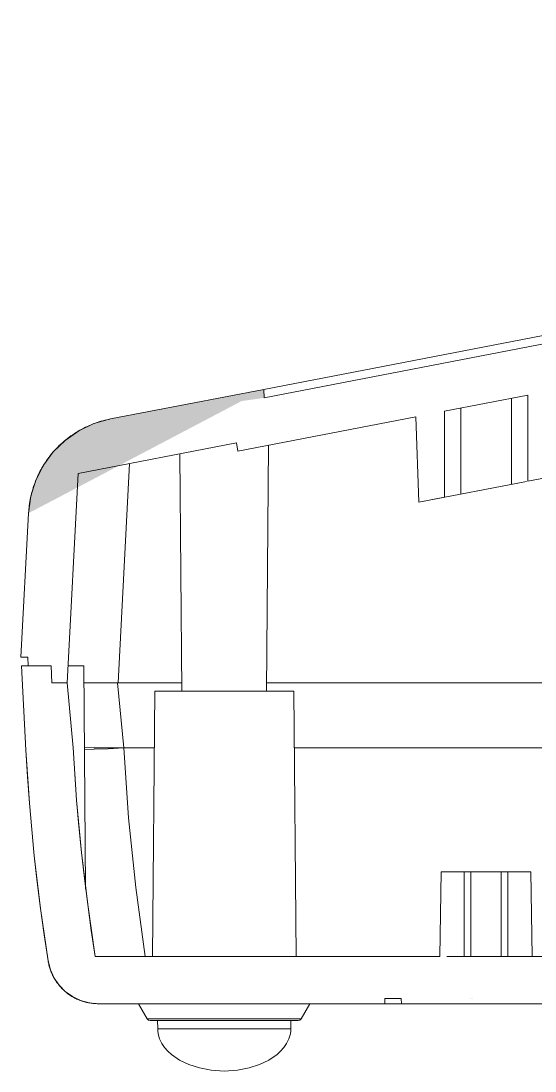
# Model space of a CAD drawing. Header units: millimetres. Extents: x 0 to 260, y 22 to 203.
# Drawn here: x 187.81 to 198.88, y 81.19 to 103.79 of the extents above; entities that cross this region are included whole.
import ezdxf

# ---------------------------------------------------------------- set-up
doc = ezdxf.new("R2010")
doc.units = ezdxf.units.MM

msp = doc.modelspace()

# ---------------------------------------------------------------- hatches: boundary and pattern name
h = msp.add_hatch(color=7)
h.dxf.hatch_style = 2
h.paths.add_polyline_path([(189.738282, 95.225552), (189.370437, 95.124241), (189.037798, 94.971608), (188.743788, 94.771565), (188.49183, 94.528023), (188.285348, 94.244892), (188.127763, 93.926085), (188.022501, 93.57551), (187.972982, 93.19708), (193.038166, 95.862669), (189.738282, 95.225552), (193.044868, 95.678519), (193.038166, 95.862669)])
h = msp.add_hatch(color=7)
h.dxf.hatch_style = 2
h.paths.add_polyline_path([(238.906015, 82.63957), (239.11017, 82.656344), (239.29929, 82.705297), (239.470972, 82.78438), (239.622815, 82.891542), (239.752416, 83.024732), (239.857374, 83.1819), (239.935286, 83.360995), (239.983751, 83.559967), (232.736284, 82.63957), (238.906015, 82.63957), (232.730287, 82.748931), (232.736284, 82.63957), (232.730287, 82.748931), (232.378215, 82.748931), (232.372217, 82.63957), (232.378215, 82.748931), (196.005062, 82.63957), (232.372217, 82.63957), (195.999417, 82.748931), (196.005062, 82.63957), (195.999417, 82.748931), (195.646992, 82.748931), (195.641348, 82.63957), (195.646992, 82.748931)])

# ---------------------------------------------------------------- linework, layer by layer
at = {"color": 7, "lineweight": 0}
for points in [[(234.099065, 103.791773), (193.041376, 95.863092)], [(234.095607, 103.605718), (193.044974, 95.678449)], [(234.095607, 103.605718), (193.044974, 95.678449)], [(193.038342, 95.862528), (189.738459, 95.225411)], [(193.038342, 95.862528), (189.738459, 95.225411)], [(193.044904, 95.678554), (193.038201, 95.862352)], [(193.044904, 95.678554), (193.038201, 95.862352)], [(196.926835, 95.391252), (198.720004, 95.737327)], [(196.926835, 95.391252), (198.720004, 95.737327)], [(198.368955, 95.669629), (198.368955, 93.817899)], [(198.720004, 95.737468), (198.720004, 93.885385)], [(198.720004, 95.737468), (198.720004, 93.885385)], [(196.926835, 95.391252), (196.926835, 93.539169)], [(196.926835, 95.391252), (196.926835, 93.539169)], [(197.277884, 93.607043), (197.277884, 95.459127)], [(189.738282, 95.225552), (189.697007, 95.217086), (189.655732, 95.207561), (189.614104, 95.197683), (189.572477, 95.186747), (189.531202, 95.174752), (189.489574, 95.162052), (189.448299, 95.148294), (189.406671, 95.133477), (189.365043, 95.117955), (189.324121, 95.101727), (189.282846, 95.084441), (189.241924, 95.066097), (189.201354, 95.047047), (189.160785, 95.026939), (189.120568, 95.005772), (189.080704, 94.983547), (189.040841, 94.960969), (189.001682, 94.937333), (188.962877, 94.912286), (188.924424, 94.886886), (188.886677, 94.860427), (188.848929, 94.833264), (188.811888, 94.805041), (188.775552, 94.776114), (188.739568, 94.746127), (188.704291, 94.715436), (188.669718, 94.684039), (188.635499, 94.651936), (188.601985, 94.618775), (188.569529, 94.585261), (188.537427, 94.550689), (188.506382, 94.515411), (188.475691, 94.47978), (188.446057, 94.443091), (188.417129, 94.406402), (188.38926, 94.368655), (188.362096, 94.330555), (188.335285, 94.292102), (188.309885, 94.252591), (188.285543, 94.21308), (188.261554, 94.172864), (188.238977, 94.131941), (188.217104, 94.091372), (188.195938, 94.050097), (188.175829, 94.008469), (188.157132, 93.966489), (188.138788, 93.924508), (188.121502, 93.881822), (188.105274, 93.839136), (188.090104, 93.79645), (188.075641, 93.753764), (188.062235, 93.710725), (188.049888, 93.667686), (188.038599, 93.624647), (188.027663, 93.581608), (188.018138, 93.538569), (188.009671, 93.49553), (188.001557, 93.452491), (187.994854, 93.409452), (187.988504, 93.366414), (187.983213, 93.323727), (187.979332, 93.281394), (187.975804, 93.239061), (187.972982, 93.19708)], [(189.738282, 95.225552), (189.381897, 95.124877), (189.054467, 94.969226), (188.760903, 94.764247), (188.506118, 94.515587), (188.295021, 94.228893), (188.132526, 93.909813), (188.023542, 93.563993), (187.972982, 93.19708)], [(192.481976, 94.533085), (196.309262, 95.272154)], [(192.481976, 94.533085), (196.309262, 95.272154)], [(196.309121, 95.272049), (196.374032, 93.432312)], [(196.309121, 95.272049), (196.374032, 93.432312)], [(192.44751, 94.71152), (189.038971, 94.053237)], [(192.44751, 94.71152), (189.038971, 94.053237)], [(192.44751, 94.71152), (192.482082, 94.533014)], [(192.44751, 94.71152), (192.482082, 94.533014)], [(191.276182, 89.367501), (191.231379, 94.476429)], [(193.096903, 89.367501), (193.143117, 94.660579)], [(190.147222, 94.267126), (189.899925, 89.549429)], [(189.038936, 94.053166), (188.802927, 89.549252)], [(189.038936, 94.053166), (188.802927, 89.549252)], [(196.373891, 93.432383), (198.694463, 93.880764)], [(199.292916, 93.996334), (198.720004, 93.885561)], [(199.292916, 93.996334), (198.720004, 93.885561)], [(196.926835, 93.539169), (196.374032, 93.432277)], [(187.973018, 93.19708), (187.810387, 90.095105)], [(187.973018, 93.19708), (187.810387, 90.095105)], [(187.810422, 90.095105), (187.957883, 90.095105)], [(187.810422, 90.095105), (187.957883, 90.095105)], [(187.957848, 90.095105), (187.964551, 89.908839)], [(187.957848, 90.095105), (187.964551, 89.908839)], [(187.917914, 88.094891), (187.822311, 89.913107)], [(187.917914, 88.094891), (187.822311, 89.913107)], [(187.822487, 89.913213), (188.458898, 89.913213)], [(187.822487, 89.913213), (188.458898, 89.913213)], [(187.96441, 89.908733), (188.459004, 89.908733)], [(187.96441, 89.908733), (188.459004, 89.908733)], [(188.458792, 89.913213), (188.471492, 89.549499)], [(188.458792, 89.913213), (188.471492, 89.549499)], [(188.45911, 89.908733), (188.471457, 89.549252)], [(189.160891, 89.913213), (188.821871, 89.913213)], [(189.202907, 85.112789), (189.160926, 89.913037)], [(188.471528, 89.549393), (188.802786, 89.549393)], [(188.471528, 89.549393), (188.802786, 89.549393)], [(188.471528, 89.549393), (188.802786, 89.549393)], [(188.802962, 89.549393), (188.934549, 88.147807)], [(188.802962, 89.549393), (188.934549, 88.147807)], [(191.274453, 89.549393), (189.17472, 89.549393)], [(189.889201, 89.549393), (190.022551, 88.147807)], [(212.954799, 89.549393), (193.098702, 89.549393)], [(190.690853, 89.367501), (190.640758, 83.657793)], [(190.690853, 89.367501), (193.682056, 89.367501)], [(193.682232, 89.367501), (193.732326, 83.657793)], [(189.409634, 83.657934), (189.324262, 84.216028), (189.246298, 84.775181), (189.175743, 85.335392), (189.112596, 85.896662), (189.056857, 86.458637), (189.008526, 87.021317), (188.967957, 87.584703), (188.934443, 88.148089)], [(188.934549, 88.147948), (189.008698, 87.02106), (189.112613, 85.896653), (189.246294, 84.775354), (189.40974, 83.657793)], [(190.022515, 88.147948), (189.684201, 88.148301), (189.381165, 88.148301), (189.176201, 88.152182)], [(190.022515, 88.147948), (189.687376, 88.126782), (189.384693, 88.115846), (189.176907, 88.114434)], [(190.680164, 88.147948), (190.022586, 88.147948)], [(190.023538, 88.147948), (190.126902, 86.640882), (190.281772, 85.142634), (190.486736, 83.657793)], [(212.942382, 88.147948), (193.693062, 88.147948)], [(188.394022, 83.560109), (188.30865, 84.123847), (188.230334, 84.688645), (188.159778, 85.2545), (188.096631, 85.821061), (188.040539, 86.389034), (187.992209, 86.957006), (187.951286, 87.525684), (187.917772, 88.094714)], [(187.917914, 88.094891), (187.992526, 86.956741), (188.096772, 85.821238), (188.230651, 84.688909), (188.394164, 83.560285)], [(196.859631, 85.476256), (196.827881, 83.65804)], [(196.859631, 85.476256), (196.827881, 83.65804)], [(197.350556, 85.476256), (196.85949, 85.476256)], [(196.859631, 85.476256), (198.787209, 85.476256)], [(197.350556, 85.476256), (197.350556, 83.65804)], [(197.350556, 85.476256), (197.350556, 83.65804)], [(197.496289, 83.657934), (197.496289, 85.476151)], [(198.150868, 85.476256), (198.150868, 83.65804)], [(198.787173, 85.476256), (198.296107, 85.476256)], [(198.296248, 83.657934), (198.296248, 85.476151)], [(198.296248, 83.657934), (198.296248, 85.476151)], [(198.818888, 83.657934), (198.787138, 85.476151)], [(198.818888, 83.657934), (198.787138, 85.476151)], [(189.409634, 83.657934), (196.827846, 83.657934)], [(189.409634, 83.657934), (196.827846, 83.657934)], [(197.350556, 83.657934), (198.296354, 83.657934)], [(197.350556, 83.657934), (198.296354, 83.657934)], [(198.818888, 83.657934), (229.558532, 83.657934)], [(198.818888, 83.657934), (229.558532, 83.657934)], [(189.471653, 82.63957), (189.449428, 82.639923), (189.42685, 82.640629), (189.404625, 82.641687), (189.381694, 82.643451), (189.359117, 82.645567), (189.336186, 82.648037), (189.313256, 82.651212), (189.290325, 82.65474), (189.267394, 82.658973), (189.244111, 82.663559), (189.220828, 82.668851), (189.197897, 82.674848), (189.174614, 82.680845), (189.151683, 82.687901), (189.1284, 82.694956), (189.105822, 82.70307), (189.082539, 82.711184), (189.059961, 82.720356), (189.037383, 82.729881), (189.014806, 82.739759), (188.992581, 82.750342), (188.970356, 82.761631), (188.948483, 82.773273), (188.926611, 82.78562), (188.905444, 82.797967), (188.883925, 82.811373), (188.862758, 82.825131), (188.842297, 82.839242), (188.821836, 82.854059), (188.802081, 82.869229), (188.782325, 82.884751), (188.762922, 82.900979), (188.743872, 82.917559), (188.725528, 82.934845), (188.707536, 82.952131), (188.689544, 82.970123), (188.672258, 82.988115), (188.655678, 83.006459), (188.63945, 83.025509), (188.623222, 83.044559), (188.6077, 83.064315), (188.592883, 83.08407), (188.578419, 83.104179), (188.564661, 83.12464), (188.550903, 83.145454), (188.538203, 83.166267), (188.525503, 83.187434), (188.513508, 83.208601), (188.502219, 83.23012), (188.491636, 83.25164), (188.481053, 83.273512), (188.471175, 83.295031), (188.462003, 83.317256), (188.453183, 83.339129), (188.445069, 83.361354), (188.437308, 83.383226), (188.430253, 83.405451), (188.42355, 83.427676), (188.417553, 83.449901), (188.411556, 83.471773), (188.406264, 83.494351), (188.402031, 83.516223), (188.397797, 83.538448), (188.393917, 83.559967)], [(188.394022, 83.560109), (188.442314, 83.368328), (188.522186, 83.192608), (188.630194, 83.03588), (188.762896, 82.901076), (188.916847, 82.791125), (189.088603, 82.708961), (189.274722, 82.657512), (189.471759, 82.639711)], [(195.641454, 82.63957), (195.647098, 82.748931)], [(195.641454, 82.63957), (195.647098, 82.748931)], [(195.999417, 82.74879), (195.646992, 82.74879)], [(195.999417, 82.74879), (195.646992, 82.74879)], [(195.999417, 82.74879), (196.005062, 82.639429)], [(195.999417, 82.74879), (196.005062, 82.639429)], [(189.471653, 82.63957), (195.641383, 82.63957)], [(189.471653, 82.63957), (195.641383, 82.63957)], [(190.528928, 82.312298), (190.340192, 82.639676)], [(193.844157, 82.312298), (194.032893, 82.639676)], [(195.644206, 82.63957), (238.90605, 82.63957)], [(196.004921, 82.63957), (232.372429, 82.63957)], [(190.528928, 82.312298), (190.555386, 82.28584)], [(193.844157, 82.312298), (190.529104, 82.312298)], [(190.555457, 82.285769), (190.592146, 82.276244)], [(193.781116, 82.276103), (190.592004, 82.276103)], [(190.753224, 82.100067), (190.750049, 82.276103)], [(193.619861, 82.100067), (193.623036, 82.276103)], [(193.817275, 82.285769), (193.780939, 82.276244)], [(193.844157, 82.312298), (193.817346, 82.28584)], [(193.619861, 82.100067), (190.753189, 82.100067)], [(192.186384, 81.190924), (191.903103, 81.208915), (191.650867, 81.256893), (191.425795, 81.329918), (191.224359, 81.426226), (191.049028, 81.546876), (190.972122, 81.617432), (190.902978, 81.695396), (190.843359, 81.782532), (190.795734, 81.880604), (190.763278, 81.993493), (190.754459, 82.057699), (190.7534, 82.100032)], [(192.186384, 81.190924), (192.470017, 81.208915), (192.7219, 81.256893), (192.947325, 81.329918), (193.148761, 81.426226), (193.324092, 81.546876), (193.400997, 81.617432), (193.470142, 81.695396), (193.529761, 81.782532), (193.577386, 81.880604), (193.609842, 81.993493), (193.618309, 82.057699), (193.61972, 82.100032)]]:
    msp.add_lwpolyline(points, dxfattribs=at)
at = {"color": 6, "lineweight": 0, "true_color": 0xff00ff}
msp.add_lwpolyline([(196.977811, 83.657934), (202.797939, 83.657934)], dxfattribs=at)

doc.saveas('drawing.dxf')
